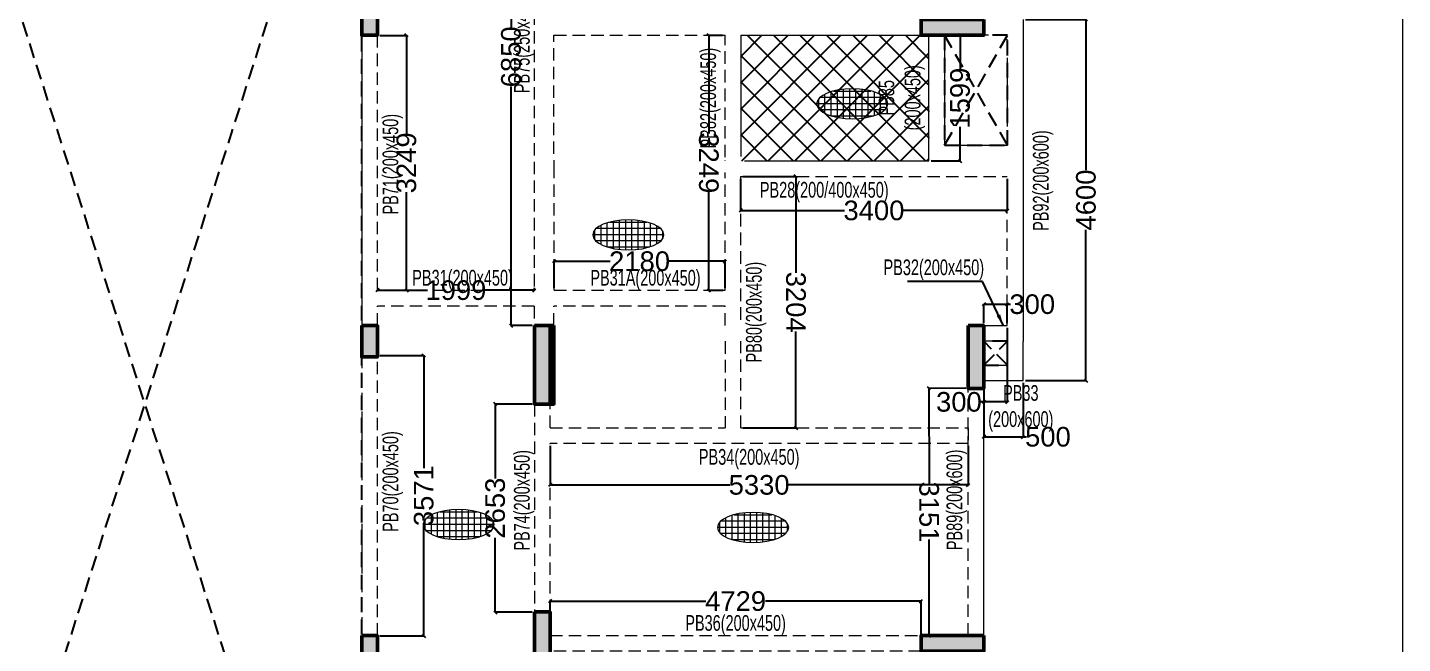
# Model space of a CAD drawing. Header units: millimetres. Extents: x 372 to 37729, y 179 to 80599.
# Drawn here: x 20200 to 37729, y 52089 to 59940 of the extents above; entities that cross this region are included whole.
import ezdxf
from ezdxf.enums import TextEntityAlignment as Align

# ---------------------------------------------------------------- set-up
doc = ezdxf.new("R2010")
doc.units = ezdxf.units.MM
doc.linetypes.add('DASHED', pattern=[0.75, 0.5, -0.25])
doc.linetypes.add('HIDDEN', pattern=[9.525, 6.35, -3.175])
for name, color, linetype, lineweight in [('A-CLMN', 5, 'Continuous', 50), ('A-CONC-PATT', 253, 'Continuous', 0), ('S - BEAM', 7, 'Continuous', 13), ('S - BEAM TXT', 30, 'Continuous', 13), ('STR-Stair', 1, 'Continuous', 13)]:
    doc.layers.add(name, color=color, linetype=linetype, lineweight=lineweight)
for name, color, linetype in [('PC-Detail-Light', 7, 'Continuous'), ('S-DIM', 8, 'Continuous'), ('SL-FW-HIDDEN', 1, 'Continuous'), ('STR-COL', 3, 'Continuous'), ('TOILET SUNK BY100', 240, 'Continuous'), ('TOILET SUNK BY80', 240, 'Continuous')]:
    doc.layers.add(name, color=color, linetype=linetype)
doc.styles.add('Dim.s & Anno.(Misc.)', font='ARIALN.TTF')
doc.styles.add('S - GRID TXT', font='ARIALNB.TTF')
doc.styles.add('SOBHA', font='arial.ttf')
doc.styles.add('TITLE', font='tahoma.ttf')
doc.dimstyles.new('A-GFC-100', dxfattribs={"dimscale": 100, "dimtxt": 1.75, "dimasz": 1.5, "dimexe": 1.5, "dimexo": 0, "dimgap": 1, "dimtad": 1, "dimdec": 0, "dimdsep": 46, "dimtxsty": 'Dim.s & Anno.(Misc.)', "dimblk": 'ARCHTICK', "dimcen": 0, "dimdle": 1.5, "dimclrd": 256, "dimclre": 8, "dimclrt": 6, "dimazin": 2, "dimtfac": 1, "dimtdec": 0, "dimtix": 1, "dimtmove": 2, "dimatfit": 3, "dimfxl": 1, "dimtolj": 1, "dimlwd": -1, "dimlwe": 9, "dimarcsym": 0})
doc.dimstyles.new('S--20', dxfattribs={"dimscale": 20, "dimtxt": 12.5, "dimasz": 2, "dimexe": 0.25, "dimexo": 1.5, "dimgap": 0.1, "dimtad": 0, "dimdec": 0, "dimrnd": 0.0005, "dimzin": 0, "dimdsep": 46, "dimtxsty": 'SOBHA', "dimblk": 'OBLIQUE', "dimcen": 0.09, "dimclrd": 8, "dimclre": 8, "dimclrt": 4, "dimadec": 0, "dimazin": 0, "dimtfac": 1, "dimtdec": 0, "dimtofl": 0, "dimtmove": 0, "dimatfit": 3, "dimfxl": 0.18, "dimtolj": 1, "dimtzin": 0, "dimlwd": -1, "dimlwe": -1, "dimarcsym": 0})

# ---------------------------------------------------------------- blocks, each defined once
blk = doc.blocks.new('_ArchTick')
at = {"color": 0, "linetype": 'ByBlock', "const_width": 0.15}
blk.add_lwpolyline([(-0.5, -0.5), (0.5, 0.5)], dxfattribs=at)
blk = doc.blocks.new('*U7')
at = {"layer": 'SL-FW-HIDDEN', "linetype": 'HIDDEN', "ltscale": 30}
for p, q in [((300, 304), (0, 0)), ((0, 304), (300, 0))]:
    blk.add_line(p, q, dxfattribs=at)
blk.add_lwpolyline([(0, 304), (300, 304), (300, 0), (0, 0)], close=True, dxfattribs=at)
at = {"layer": 'SL-FW-HIDDEN', "linetype": 'DASHED', "ltscale": 250, "style": 'TITLE'}
blk.add_attdef('DECRIPTION', text='', height=125, dxfattribs=at).set_placement((960, 116), align=Align.MIDDLE_CENTER)
blk = doc.blocks.new('*U68')
at = {"layer": 'SL-FW-HIDDEN', "linetype": 'HIDDEN', "ltscale": 30}
for p, q in [((801, 1400), (0, 0)), ((0, 1400), (801, 0))]:
    blk.add_line(p, q, dxfattribs=at)
blk.add_lwpolyline([(0, 1400), (801, 1400), (801, 0), (0, 0)], close=True, dxfattribs=at)
at = {"layer": 'SL-FW-HIDDEN', "linetype": 'DASHED', "ltscale": 250, "style": 'TITLE'}
blk.add_attdef('DECRIPTION', text='', height=125, dxfattribs=at).set_placement((960, 116), align=Align.MIDDLE_CENTER)
blk = doc.blocks.new('TYP CLM')
at = {"layer": 'A-CONC-PATT'}
h = blk.add_hatch(color=256, dxfattribs=at)
h.dxf.hatch_style = 1
h.paths.add_polyline_path([(16070, 27730), (15870, 27730), (15870, 27330), (16070, 27330)])
h = blk.add_hatch(color=256, dxfattribs=at)
h.dxf.hatch_style = 1
h.paths.add_polyline_path([(23800, 27330), (23800, 27530), (23000, 27530), (23000, 27330)])
h = blk.add_hatch(color=256, dxfattribs=at)
h.dxf.hatch_style = 1
h.paths.add_polyline_path([(16070, 23630), (15870, 23630), (15870, 23230), (16070, 23230)])
h = blk.add_hatch(color=256, dxfattribs=at)
h.dxf.hatch_style = 1
h.paths.add_polyline_path([(18270, 23630), (18070, 23630), (18070, 22630), (18270, 22630)])
h = blk.add_hatch(color=256, dxfattribs=at)
h.dxf.hatch_style = 1
h.paths.add_polyline_path([(23800, 23630), (23600, 23630), (23600, 22830), (23800, 22830)])
h = blk.add_hatch(color=256, dxfattribs=at)
h.dxf.hatch_style = 1
h.paths.add_polyline_path([(18270, 19980), (18070, 19980), (18070, 19180), (18270, 19180)])
h = blk.add_hatch(color=256, dxfattribs=at)
h.dxf.hatch_style = 1
h.paths.add_polyline_path([(16070, 19680), (15870, 19680), (15870, 19280), (16070, 19280)])
h = blk.add_hatch(color=256, dxfattribs=at)
h.dxf.hatch_style = 1
h.paths.add_polyline_path([(23800, 19480), (23800, 19680), (23000, 19680), (23000, 19480)])
at = {"layer": 'PC-Detail-Light', "linetype": 'ByBlock'}
h = blk.add_hatch(dxfattribs=at)
h.set_pattern_fill('ANSI31', color=8, scale=15)
h.paths.add_polyline_path([(18320, 23630), (18270, 23630), (18270, 22630), (18320, 22630)])
at = {"layer": 'A-CLMN', "elevation": 1}
for points in [[(15870, 27730), (16070, 27730), (16070, 27330), (15870, 27330)], [(23800, 27530), (23800, 27330), (23000, 27330), (23000, 27530)], [(15870, 23630), (16070, 23630), (16070, 23230), (15870, 23230)], [(18070, 23630), (18270, 23630), (18270, 22630), (18070, 22630)], [(18320, 23630), (18270, 23630), (18270, 22630), (18320, 22630)], [(23600, 23630), (23800, 23630), (23800, 22830), (23600, 22830)], [(18070, 19980), (18270, 19980), (18270, 19180), (18070, 19180)], [(15870, 19680), (16070, 19680), (16070, 19280), (15870, 19280)], [(23800, 19680), (23800, 19480), (23000, 19480), (23000, 19680)]]:
    blk.add_lwpolyline(points, close=True, dxfattribs=at)
blk = doc.blocks.new('*U76')
at = {"layer": 'SL-FW-HIDDEN', "linetype": 'HIDDEN', "ltscale": 30}
for p, q in [((5532, 17302), (0, 0)), ((0, 17302), (5532, 0))]:
    blk.add_line(p, q, dxfattribs=at)
blk.add_lwpolyline([(0, 17302), (5532, 17302), (5532, 0), (0, 0)], close=True, dxfattribs=at)
at = {"layer": 'SL-FW-HIDDEN', "linetype": 'DASHED', "ltscale": 250, "style": 'TITLE'}
blk.add_attdef('DECRIPTION', text='', height=125, dxfattribs=at).set_placement((960, 116), align=Align.MIDDLE_CENTER)
blk = doc.blocks.new('_Oblique')
at = {"color": 0, "linetype": 'ByBlock', "lineweight": -2}
blk.add_line((-0.5, -0.5), (0.5, 0.5), dxfattribs=at)
blk = doc.blocks.new('*D280')
at = {"layer": 'Defpoints', "color": 0, "linetype": 'ByBlock', "transparency": 16777216}
for p in [(32891, 60041, 0), (32891, 55441, -1), (33694, 55441)]:
    blk.add_point(p, dxfattribs=at)
at = {"layer": 'S-DIM', "color": 8, "transparency": 16777216}
for p, q in [((32921, 60041), (33699, 60041)), ((33694, 60041), (33694, 58120)), ((33694, 55441), (33694, 57361)), ((32921, 55441), (33699, 55441))]:
    blk.add_line(p, q, dxfattribs=at)
at = {"layer": 'S-DIM', "color": 8, "linetype": 'ByBlock', "transparency": 16777216, "xscale": 40, "yscale": 40, "zscale": 40}
for p, rotation in [((33694, 60041), 90), ((33694, 55441), 270)]:
    blk.add_blockref('_Oblique', p, dxfattribs=dict(at, rotation=rotation))
at = {"layer": 'S-DIM', "color": 4, "linetype": 'ByBlock', "transparency": 16777216, "insert": (33694, 57741), "char_height": 250, "attachment_point": 5, "rotation": 90, "style": 'SOBHA'}
blk.add_mtext('\\A1;4600', dxfattribs=at)
blk = doc.blocks.new('*D281')
at = {"layer": 'Defpoints', "color": 0, "linetype": 'ByBlock', "transparency": 16777216}
for p in [(32391, 55441, -1), (32891, 55441, -1), (32891, 54722)]:
    blk.add_point(p, dxfattribs=at)
at = {"layer": 'S-DIM', "color": 8, "transparency": 16777216}
for p, q in [((32391, 55411), (32391, 54717)), ((32891, 55411), (32891, 54717)), ((32391, 54722), (32891, 54722)), ((32891, 54722), (32931, 54722))]:
    blk.add_line(p, q, dxfattribs=at)
at = {"layer": 'S-DIM', "color": 8, "linetype": 'ByBlock', "transparency": 16777216, "xscale": 40, "yscale": 40, "zscale": 40, "rotation": 180}
blk.add_blockref('_Oblique', (32391, 54722), dxfattribs=at)
at = {"layer": 'S-DIM', "color": 8, "linetype": 'ByBlock', "transparency": 16777216, "xscale": 40, "yscale": 40, "zscale": 40}
blk.add_blockref('_Oblique', (32891, 54722), dxfattribs=at)
at = {"layer": 'S-DIM', "color": 4, "linetype": 'ByBlock', "transparency": 16777216, "insert": (33209, 54722), "char_height": 250, "attachment_point": 5, "style": 'SOBHA'}
blk.add_mtext('\\A1;500', dxfattribs=at)
blk = doc.blocks.new('*D282')
at = {"layer": 'Defpoints', "color": 0, "linetype": 'ByBlock', "transparency": 16777216}
for p in [(32691, 56412), (32391, 56141, 0), (32691, 56141, 0)]:
    blk.add_point(p, dxfattribs=at)
at = {"layer": 'S-DIM', "color": 8, "transparency": 16777216}
for p, q in [((32391, 56171), (32391, 56417)), ((32391, 56412), (32691, 56412)), ((32691, 56171), (32691, 56417)), ((32691, 56412), (32731, 56412))]:
    blk.add_line(p, q, dxfattribs=at)
at = {"layer": 'S-DIM', "color": 8, "linetype": 'ByBlock', "transparency": 16777216, "xscale": 40, "yscale": 40, "zscale": 40, "rotation": 180}
blk.add_blockref('_Oblique', (32391, 56412), dxfattribs=at)
at = {"layer": 'S-DIM', "color": 8, "linetype": 'ByBlock', "transparency": 16777216, "xscale": 40, "yscale": 40, "zscale": 40}
blk.add_blockref('_Oblique', (32691, 56412), dxfattribs=at)
at = {"layer": 'S-DIM', "color": 4, "linetype": 'ByBlock', "transparency": 16777216, "insert": (33009, 56412), "char_height": 250, "attachment_point": 5, "style": 'SOBHA'}
blk.add_mtext('\\A1;300', dxfattribs=at)
blk = doc.blocks.new('*D397')
at = {"layer": 'Defpoints', "color": 0, "linetype": 'ByBlock', "transparency": 16777216}
for p in [(26863, 54640, 0), (32192, 54640, 0), (26863, 54109)]:
    blk.add_point(p, dxfattribs=at)
at = {"layer": 'S-DIM', "color": 8, "transparency": 16777216}
for p, q in [((26863, 54610), (26863, 54104)), ((32192, 54610), (32192, 54104)), ((26863, 54109), (29153, 54109)), ((32192, 54109), (29902, 54109))]:
    blk.add_line(p, q, dxfattribs=at)
at = {"layer": 'S-DIM', "color": 8, "linetype": 'ByBlock', "transparency": 16777216, "xscale": 40, "yscale": 40, "zscale": 40, "rotation": 180}
blk.add_blockref('_Oblique', (26863, 54109), dxfattribs=at)
at = {"layer": 'S-DIM', "color": 8, "linetype": 'ByBlock', "transparency": 16777216, "xscale": 40, "yscale": 40, "zscale": 40}
blk.add_blockref('_Oblique', (32192, 54109), dxfattribs=at)
at = {"layer": 'S-DIM', "color": 4, "linetype": 'ByBlock', "transparency": 16777216, "insert": (29527, 54109), "char_height": 250, "attachment_point": 5, "style": 'SOBHA'}
blk.add_mtext('\\A1;5330', dxfattribs=at)
blk = doc.blocks.new('*D283')
at = {"layer": 'Defpoints', "color": 0, "linetype": 'ByBlock', "transparency": 16777216}
for p in [(29291, 58041, 0), (29994, 58041), (29292, 54837, 0)]:
    blk.add_point(p, dxfattribs=at)
at = {"layer": 'S-DIM', "color": 8, "transparency": 16777216}
for p, q in [((29321, 58041), (29999, 58041)), ((29994, 58041), (29995, 56814)), ((29995, 54837), (29995, 56064)), ((29322, 54837), (30000, 54837))]:
    blk.add_line(p, q, dxfattribs=at)
at = {"layer": 'S-DIM', "color": 8, "linetype": 'ByBlock', "transparency": 16777216, "xscale": 40, "yscale": 40, "zscale": 40}
for p, rotation in [((29994, 58041), 90.0128318215694), ((29995, 54837), 270.0128318215694)]:
    blk.add_blockref('_Oblique', p, dxfattribs=dict(at, rotation=rotation))
at = {"layer": 'S-DIM', "color": 4, "linetype": 'ByBlock', "transparency": 16777216, "insert": (29995, 56439), "char_height": 250, "attachment_point": 5, "rotation": 270.0128, "style": 'SOBHA'}
blk.add_mtext('\\A1;3204', dxfattribs=at)
blk = doc.blocks.new('*D284')
at = {"layer": 'Defpoints', "color": 0, "linetype": 'ByBlock', "transparency": 16777216}
for p in [(29291, 58041, 0), (32691, 58041, 0), (32691, 57607)]:
    blk.add_point(p, dxfattribs=at)
at = {"layer": 'S-DIM', "color": 8, "transparency": 16777216}
for p, q in [((29291, 58011), (29291, 57602)), ((32691, 58011), (32691, 57602)), ((29291, 57607), (30617, 57607)), ((32691, 57607), (31366, 57607))]:
    blk.add_line(p, q, dxfattribs=at)
at = {"layer": 'S-DIM', "color": 8, "linetype": 'ByBlock', "transparency": 16777216, "xscale": 40, "yscale": 40, "zscale": 40, "rotation": 180}
blk.add_blockref('_Oblique', (29291, 57607), dxfattribs=at)
at = {"layer": 'S-DIM', "color": 8, "linetype": 'ByBlock', "transparency": 16777216, "xscale": 40, "yscale": 40, "zscale": 40}
blk.add_blockref('_Oblique', (32691, 57607), dxfattribs=at)
at = {"layer": 'S-DIM', "color": 4, "linetype": 'ByBlock', "transparency": 16777216, "insert": (30991, 57607), "char_height": 250, "attachment_point": 5, "style": 'SOBHA'}
blk.add_mtext('\\A1;3400', dxfattribs=at)
blk = doc.blocks.new('*D285')
at = {"layer": 'Defpoints', "color": 0, "linetype": 'ByBlock', "transparency": 16777216}
for p in [(29092, 59840, 0), (28884, 56590), (29093, 56590, 1)]:
    blk.add_point(p, dxfattribs=at)
at = {"layer": 'S-DIM', "color": 8, "transparency": 16777216}
for p, q in [((29062, 59840), (28879, 59840)), ((28884, 59840), (28884, 58591)), ((28884, 56590), (28884, 57840)), ((29063, 56590), (28879, 56590))]:
    blk.add_line(p, q, dxfattribs=at)
at = {"layer": 'S-DIM', "color": 8, "linetype": 'ByBlock', "transparency": 16777216, "xscale": 40, "yscale": 40, "zscale": 40}
for p, rotation in [((28884, 59840), 90.00533530093996), ((28884, 56590), 270.00533530094)]:
    blk.add_blockref('_Oblique', p, dxfattribs=dict(at, rotation=rotation))
at = {"layer": 'S-DIM', "color": 4, "linetype": 'ByBlock', "transparency": 16777216, "insert": (28884, 58215), "char_height": 250, "attachment_point": 5, "rotation": 270.0053, "style": 'SOBHA'}
blk.add_mtext('\\A1;3249', dxfattribs=at)
blk = doc.blocks.new('*D286')
at = {"layer": 'Defpoints', "color": 0, "linetype": 'ByBlock', "transparency": 16777216}
for p in [(29093, 56960), (26913, 56591, 0), (29093, 56590, 0)]:
    blk.add_point(p, dxfattribs=at)
at = {"layer": 'S-DIM', "color": 8, "transparency": 16777216}
for p, q in [((26913, 56621), (26913, 56965)), ((26913, 56960), (27626, 56960)), ((29093, 56960), (28380, 56960)), ((29093, 56620), (29093, 56965))]:
    blk.add_line(p, q, dxfattribs=at)
at = {"layer": 'S-DIM', "color": 8, "linetype": 'ByBlock', "transparency": 16777216, "xscale": 40, "yscale": 40, "zscale": 40}
for p, rotation in [((26913, 56960), 179.9980118552751), ((29093, 56960), 359.9980118552752)]:
    blk.add_blockref('_Oblique', p, dxfattribs=dict(at, rotation=rotation))
at = {"layer": 'S-DIM', "color": 4, "linetype": 'ByBlock', "transparency": 16777216, "insert": (28003, 56960), "char_height": 250, "attachment_point": 5, "rotation": 359.998, "style": 'SOBHA'}
blk.add_mtext('\\A1;2180', dxfattribs=at)
blk = doc.blocks.new('*D287')
at = {"layer": 'Defpoints', "color": 0, "linetype": 'ByBlock', "transparency": 16777216}
for p in [(26661, 62991, 0), (26364, 56141), (26662, 56141, 0)]:
    blk.add_point(p, dxfattribs=at)
at = {"layer": 'S-DIM', "color": 8, "transparency": 16777216}
for p, q in [((26631, 62991), (26359, 62991)), ((26364, 62991), (26364, 59941)), ((26364, 56141), (26364, 59190)), ((26632, 56141), (26359, 56141))]:
    blk.add_line(p, q, dxfattribs=at)
at = {"layer": 'S-DIM', "color": 8, "linetype": 'ByBlock', "transparency": 16777216, "xscale": 40, "yscale": 40, "zscale": 40}
for p, rotation in [((26364, 62991), 90), ((26364, 56141), 270)]:
    blk.add_blockref('_Oblique', p, dxfattribs=dict(at, rotation=rotation))
at = {"layer": 'S-DIM', "color": 4, "linetype": 'ByBlock', "transparency": 16777216, "insert": (26364, 59566), "char_height": 250, "attachment_point": 5, "rotation": 90, "style": 'SOBHA'}
blk.add_mtext('\\A1;6850', dxfattribs=at)
blk = doc.blocks.new('*D288')
at = {"layer": 'Defpoints', "color": 0, "linetype": 'ByBlock', "transparency": 16777216}
for p in [(24662, 56591, 1), (26661, 56591, 0), (26661, 56591)]:
    blk.add_point(p, dxfattribs=at)
at = {"layer": 'S-DIM', "color": 8, "transparency": 16777216}
for p, q in [((24662, 56621), (24662, 56596)), ((26661, 56621), (26661, 56596)), ((24662, 56591), (25298, 56591)), ((26661, 56591), (26026, 56591))]:
    blk.add_line(p, q, dxfattribs=at)
at = {"layer": 'S-DIM', "color": 8, "linetype": 'ByBlock', "transparency": 16777216, "xscale": 40, "yscale": 40, "zscale": 40, "rotation": 180}
blk.add_blockref('_Oblique', (24662, 56591), dxfattribs=at)
at = {"layer": 'S-DIM', "color": 8, "linetype": 'ByBlock', "transparency": 16777216, "xscale": 40, "yscale": 40, "zscale": 40}
blk.add_blockref('_Oblique', (26661, 56591), dxfattribs=at)
at = {"layer": 'S-DIM', "color": 4, "linetype": 'ByBlock', "transparency": 16777216, "insert": (25662, 56591), "char_height": 250, "attachment_point": 5, "style": 'SOBHA'}
blk.add_mtext('\\A1;1999', dxfattribs=at)
blk = doc.blocks.new('*D398')
at = {"layer": 'Defpoints', "color": 0, "linetype": 'ByBlock', "transparency": 16777216}
for p in [(24662, 59840, 1), (25031, 59840), (24662, 56591, 1)]:
    blk.add_point(p, dxfattribs=at)
at = {"layer": 'S-DIM', "color": 8, "transparency": 16777216}
for p, q in [((24692, 59840), (25036, 59840)), ((25031, 59840), (25031, 58591)), ((25031, 56591), (25031, 57840)), ((24692, 56591), (25036, 56591))]:
    blk.add_line(p, q, dxfattribs=at)
at = {"layer": 'S-DIM', "color": 8, "linetype": 'ByBlock', "transparency": 16777216, "xscale": 40, "yscale": 40, "zscale": 40}
for p, rotation in [((25031, 59840), 90), ((25031, 56591), 270)]:
    blk.add_blockref('_Oblique', p, dxfattribs=dict(at, rotation=rotation))
at = {"layer": 'S-DIM', "color": 4, "linetype": 'ByBlock', "transparency": 16777216, "insert": (25031, 58215), "char_height": 250, "attachment_point": 5, "rotation": 90, "style": 'SOBHA'}
blk.add_mtext('\\A1;3249', dxfattribs=at)
blk = doc.blocks.new('*D353')
at = {"layer": 'Defpoints', "color": 0, "linetype": 'ByBlock', "transparency": 16777216}
for p in [(26862, 52628), (26863, 51990, 0), (31591, 51991, 0)]:
    blk.add_point(p, dxfattribs=at)
at = {"layer": 'S-DIM', "color": 8, "transparency": 16777216}
for p, q in [((26863, 52020), (26862, 52633)), ((26862, 52628), (28846, 52628)), ((31591, 52628), (29608, 52628)), ((31591, 52021), (31591, 52633))]:
    blk.add_line(p, q, dxfattribs=at)
at = {"layer": 'S-DIM', "color": 8, "linetype": 'ByBlock', "transparency": 16777216, "xscale": 40, "yscale": 40, "zscale": 40}
for p, rotation in [((26862, 52628), 180.0076621734207), ((31591, 52628), 0.0076621734207816)]:
    blk.add_blockref('_Oblique', p, dxfattribs=dict(at, rotation=rotation))
at = {"layer": 'S-DIM', "color": 4, "linetype": 'ByBlock', "transparency": 16777216, "insert": (29227, 52628), "char_height": 250, "attachment_point": 5, "rotation": 0.0077, "style": 'SOBHA'}
blk.add_mtext('\\A1;4729', dxfattribs=at)
blk = doc.blocks.new('*D354')
at = {"layer": 'Defpoints', "color": 0, "linetype": 'ByBlock', "transparency": 16777216}
for p in [(31692, 55340), (32191, 55341, 0), (32193, 52190, 0)]:
    blk.add_point(p, dxfattribs=at)
at = {"layer": 'S-DIM', "color": 8, "transparency": 16777216}
for p, q in [((32161, 55341), (31687, 55340)), ((31692, 55340), (31693, 54116)), ((31693, 52190), (31693, 53414)), ((32163, 52190), (31688, 52190))]:
    blk.add_line(p, q, dxfattribs=at)
at = {"layer": 'S-DIM', "color": 8, "linetype": 'ByBlock', "transparency": 16777216, "xscale": 40, "yscale": 40, "zscale": 40}
for p, rotation in [((31692, 55340), 90.01986761489808), ((31693, 52190), 270.0198676148981)]:
    blk.add_blockref('_Oblique', p, dxfattribs=dict(at, rotation=rotation))
at = {"layer": 'S-DIM', "color": 4, "linetype": 'ByBlock', "transparency": 16777216, "insert": (31693, 53765), "char_height": 250, "attachment_point": 5, "rotation": 270.0199, "style": 'SOBHA'}
blk.add_mtext('\\A1;3151', dxfattribs=at)
blk = doc.blocks.new('*D347')
at = {"layer": 'Defpoints', "color": 0, "linetype": 'ByBlock', "transparency": 16777216}
for p in [(24663, 55758, 0), (25252, 55758), (24663, 52187, 0)]:
    blk.add_point(p, dxfattribs=at)
at = {"layer": 'S-DIM', "color": 8, "transparency": 16777216}
for p, q in [((24693, 55758), (25257, 55758)), ((25252, 55758), (25252, 54324)), ((25252, 52187), (25252, 53621)), ((24693, 52187), (25257, 52187))]:
    blk.add_line(p, q, dxfattribs=at)
at = {"layer": 'S-DIM', "color": 8, "linetype": 'ByBlock', "transparency": 16777216, "xscale": 40, "yscale": 40, "zscale": 40}
for p, rotation in [((25252, 55758), 90), ((25252, 52187), 270)]:
    blk.add_blockref('_Oblique', p, dxfattribs=dict(at, rotation=rotation))
at = {"layer": 'S-DIM', "color": 4, "linetype": 'ByBlock', "transparency": 16777216, "insert": (25252, 53973), "char_height": 250, "attachment_point": 5, "rotation": 90, "style": 'SOBHA'}
blk.add_mtext('\\A1;3571', dxfattribs=at)
blk = doc.blocks.new('*D348')
at = {"layer": 'Defpoints', "color": 0, "linetype": 'ByBlock', "transparency": 16777216}
for p in [(26663, 55140, 0), (26163, 52487), (26663, 52487, 0)]:
    blk.add_point(p, dxfattribs=at)
at = {"layer": 'S-DIM', "color": 8, "transparency": 16777216}
for p, q in [((26633, 55140), (26158, 55140)), ((26163, 55140), (26163, 54191)), ((26163, 52487), (26163, 53436)), ((26633, 52487), (26158, 52487))]:
    blk.add_line(p, q, dxfattribs=at)
at = {"layer": 'S-DIM', "color": 8, "linetype": 'ByBlock', "transparency": 16777216, "xscale": 40, "yscale": 40, "zscale": 40}
for p, rotation in [((26163, 55140), 90), ((26163, 52487), 270)]:
    blk.add_blockref('_Oblique', p, dxfattribs=dict(at, rotation=rotation))
at = {"layer": 'S-DIM', "color": 4, "linetype": 'ByBlock', "transparency": 16777216, "insert": (26163, 53814), "char_height": 250, "attachment_point": 5, "rotation": 90, "style": 'SOBHA'}
blk.add_mtext('\\A1;2653', dxfattribs=at)
blk = doc.blocks.new('*D253')
at = {"layer": 'Defpoints', "color": 0, "linetype": 'ByBlock', "transparency": 16777216}
for p in [(31692, 59840, 0), (31692, 58241, 0), (32089, 58241)]:
    blk.add_point(p, dxfattribs=at)
at = {"layer": 'S-DIM', "color": 8, "transparency": 16777216}
for p, q in [((31722, 59840), (32094, 59840)), ((32089, 59840), (32089, 59404)), ((32089, 58241), (32089, 58676)), ((31722, 58241), (32094, 58241))]:
    blk.add_line(p, q, dxfattribs=at)
at = {"layer": 'S-DIM', "color": 8, "linetype": 'ByBlock', "transparency": 16777216, "xscale": 40, "yscale": 40, "zscale": 40}
for p, rotation in [((32089, 59840), 89.99499098382137), ((32089, 58241), 269.9949909838214)]:
    blk.add_blockref('_Oblique', p, dxfattribs=dict(at, rotation=rotation))
at = {"layer": 'S-DIM', "color": 4, "linetype": 'ByBlock', "transparency": 16777216, "insert": (32089, 59040), "char_height": 250, "attachment_point": 5, "rotation": 89.995, "style": 'SOBHA'}
blk.add_mtext('\\A1;1599', dxfattribs=at)
blk = doc.blocks.new('*D256')
at = {"layer": 'Defpoints', "color": 0, "linetype": 'ByBlock', "transparency": 16777216}
for p in [(32392, 56141, 0), (32691, 56141, 0), (32392, 55167)]:
    blk.add_point(p, dxfattribs=at)
at = {"layer": 'S-DIM', "color": 8, "transparency": 16777216}
for p, q in [((32392, 56111), (32392, 55162)), ((32691, 56111), (32691, 55162)), ((32392, 55167), (32352, 55167)), ((32691, 55167), (32392, 55167))]:
    blk.add_line(p, q, dxfattribs=at)
at = {"layer": 'S-DIM', "color": 8, "linetype": 'ByBlock', "transparency": 16777216, "xscale": 40, "yscale": 40, "zscale": 40, "rotation": 180}
blk.add_blockref('_Oblique', (32392, 55167), dxfattribs=at)
at = {"layer": 'S-DIM', "color": 8, "linetype": 'ByBlock', "transparency": 16777216, "xscale": 40, "yscale": 40, "zscale": 40}
blk.add_blockref('_Oblique', (32691, 55167), dxfattribs=at)
at = {"layer": 'S-DIM', "color": 4, "linetype": 'ByBlock', "transparency": 16777216, "insert": (32074, 55167), "char_height": 250, "attachment_point": 5, "style": 'SOBHA'}
blk.add_mtext('\\A1;300', dxfattribs=at)
blk = doc.blocks.new('plinth beam layout')
at = {"layer": 'TOILET SUNK BY100', "linetype": 'Continuous', "lineweight": 18}
h = blk.add_hatch(dxfattribs=at)
h.set_pattern_fill('NET', color=2, scale=630)
h.set_pattern_definition([(2e-15, (-361493.38, -2210523.33), (0, 78.75), []), (90, (-361493.38, -2210523.33), (-78.75, 5e-15), [])])
h.paths.add_polyline_path([(-159061, -2197826), (-159062, -2197835), (-159065, -2197844), (-159069, -2197854), (-159074, -2197863), (-159080, -2197872), (-159088, -2197881), (-159096, -2197890), (-159106, -2197899), (-159116, -2197908), (-159127, -2197916), (-159140, -2197924), (-159153, -2197932), (-159168, -2197939), (-159183, -2197946), (-159199, -2197953), (-159216, -2197960), (-159233, -2197966), (-159251, -2197972), (-159270, -2197977), (-159290, -2197982), (-159310, -2197986), (-159331, -2197990), (-159352, -2197994), (-159373, -2197997), (-159395, -2198000), (-159417, -2198002), (-159440, -2198004), (-159462, -2198005), (-159485, -2198006), (-159508, -2198007), (-159531, -2198007), (-159553, -2198006), (-159576, -2198005), (-159598, -2198003), (-159621, -2198001), (-159643, -2197999), (-159664, -2197996), (-159686, -2197992), (-159707, -2197988), (-159727, -2197984), (-159747, -2197979), (-159766, -2197974), (-159785, -2197969), (-159802, -2197963), (-159820, -2197956), (-159836, -2197950), (-159852, -2197943), (-159866, -2197935), (-159880, -2197928), (-159893, -2197920), (-159905, -2197912), (-159916, -2197903), (-159926, -2197895), (-159935, -2197886), (-159943, -2197877), (-159950, -2197868), (-159955, -2197858), (-159960, -2197849), (-159963, -2197839), (-159966, -2197830), (-159966, -2197825), (-159967, -2197815), (-159966, -2197803), (-159963, -2197791), (-159960, -2197782), (-159955, -2197773), (-159950, -2197763), (-159943, -2197754), (-159935, -2197745), (-159926, -2197736), (-159916, -2197728), (-159905, -2197719), (-159893, -2197711), (-159880, -2197703), (-159866, -2197695), (-159852, -2197688), (-159836, -2197681), (-159820, -2197674), (-159802, -2197668), (-159785, -2197662), (-159766, -2197657), (-159747, -2197651), (-159727, -2197647), (-159707, -2197642), (-159686, -2197639), (-159664, -2197635), (-159643, -2197632), (-159621, -2197630), (-159598, -2197628), (-159576, -2197626), (-159553, -2197625), (-159531, -2197624), (-159508, -2197624), (-159485, -2197625), (-159462, -2197625), (-159440, -2197627), (-159417, -2197629), (-159395, -2197631), (-159373, -2197634), (-159352, -2197637), (-159331, -2197640), (-159310, -2197645), (-159290, -2197649), (-159270, -2197654), (-159251, -2197659), (-159233, -2197665), (-159216, -2197671), (-159199, -2197678), (-159183, -2197685), (-159168, -2197692), (-159153, -2197699), (-159140, -2197707), (-159127, -2197715), (-159116, -2197723), (-159106, -2197732), (-159096, -2197741), (-159088, -2197750), (-159080, -2197759), (-159074, -2197768), (-159069, -2197777), (-159065, -2197787), (-159062, -2197796), (-159061, -2197805), (-159060, -2197815)])
h = blk.add_hatch(dxfattribs=at)
h.set_pattern_fill('NET', color=2, scale=630)
h.set_pattern_definition([(2e-15, (-364347.55, -2212193.93), (0, 78.75), []), (90, (-364347.55, -2212193.93), (-78.75, 5e-15), [])])
h.paths.add_polyline_path([(-161915, -2199497), (-161916, -2199505), (-161919, -2199515), (-161923, -2199524), (-161928, -2199534), (-161935, -2199543), (-161942, -2199552), (-161950, -2199561), (-161960, -2199570), (-161970, -2199578), (-161982, -2199586), (-161994, -2199595), (-162008, -2199602), (-162022, -2199610), (-162037, -2199617), (-162053, -2199624), (-162070, -2199630), (-162087, -2199636), (-162106, -2199642), (-162125, -2199647), (-162144, -2199652), (-162164, -2199657), (-162185, -2199661), (-162206, -2199665), (-162227, -2199668), (-162249, -2199671), (-162271, -2199673), (-162294, -2199675), (-162316, -2199676), (-162339, -2199677), (-162362, -2199677), (-162385, -2199677), (-162407, -2199677), (-162430, -2199675), (-162453, -2199674), (-162475, -2199672), (-162497, -2199669), (-162519, -2199666), (-162540, -2199663), (-162561, -2199659), (-162581, -2199655), (-162601, -2199650), (-162620, -2199645), (-162639, -2199639), (-162657, -2199633), (-162674, -2199627), (-162690, -2199620), (-162706, -2199613), (-162721, -2199606), (-162734, -2199598), (-162747, -2199591), (-162759, -2199582), (-162770, -2199574), (-162780, -2199565), (-162789, -2199556), (-162797, -2199547), (-162804, -2199538), (-162810, -2199529), (-162814, -2199520), (-162818, -2199510), (-162820, -2199500), (-162820, -2199495), (-162821, -2199486), (-162820, -2199473), (-162818, -2199462), (-162814, -2199453), (-162810, -2199443), (-162804, -2199434), (-162797, -2199425), (-162789, -2199416), (-162780, -2199407), (-162770, -2199398), (-162759, -2199390), (-162747, -2199382), (-162734, -2199374), (-162721, -2199366), (-162706, -2199359), (-162690, -2199352), (-162674, -2199345), (-162657, -2199339), (-162639, -2199333), (-162620, -2199327), (-162601, -2199322), (-162581, -2199317), (-162561, -2199313), (-162540, -2199309), (-162519, -2199306), (-162497, -2199303), (-162475, -2199300), (-162453, -2199298), (-162430, -2199297), (-162407, -2199296), (-162385, -2199295), (-162362, -2199295), (-162339, -2199295), (-162316, -2199296), (-162294, -2199297), (-162271, -2199299), (-162249, -2199301), (-162227, -2199304), (-162206, -2199307), (-162185, -2199311), (-162164, -2199315), (-162144, -2199320), (-162125, -2199325), (-162106, -2199330), (-162087, -2199336), (-162070, -2199342), (-162053, -2199348), (-162037, -2199355), (-162022, -2199362), (-162008, -2199370), (-161994, -2199378), (-161982, -2199386), (-161970, -2199394), (-161960, -2199402), (-161950, -2199411), (-161942, -2199420), (-161935, -2199429), (-161928, -2199438), (-161923, -2199448), (-161919, -2199457), (-161916, -2199467), (-161915, -2199475), (-161914, -2199486)])
h = blk.add_hatch(dxfattribs=at)
h.set_pattern_fill('NET', color=2, scale=630)
h.set_pattern_definition([(2e-15, (-366511.15, -2215886.57), (0, 78.75), []), (90, (-366511.15, -2215886.57), (-78.75, 5e-15), [])])
h.paths.add_polyline_path([(-164078, -2203189), (-164080, -2203198), (-164083, -2203207), (-164087, -2203217), (-164092, -2203226), (-164098, -2203235), (-164105, -2203245), (-164114, -2203254), (-164123, -2203262), (-164134, -2203271), (-164145, -2203279), (-164158, -2203287), (-164171, -2203295), (-164185, -2203302), (-164201, -2203310), (-164217, -2203316), (-164233, -2203323), (-164251, -2203329), (-164269, -2203335), (-164288, -2203340), (-164308, -2203345), (-164328, -2203350), (-164348, -2203354), (-164370, -2203357), (-164391, -2203361), (-164413, -2203363), (-164435, -2203366), (-164457, -2203367), (-164480, -2203369), (-164503, -2203370), (-164525, -2203370), (-164548, -2203370), (-164571, -2203369), (-164594, -2203368), (-164616, -2203366), (-164638, -2203364), (-164660, -2203362), (-164682, -2203359), (-164703, -2203356), (-164724, -2203352), (-164745, -2203347), (-164764, -2203343), (-164784, -2203337), (-164802, -2203332), (-164820, -2203326), (-164837, -2203320), (-164854, -2203313), (-164869, -2203306), (-164884, -2203299), (-164898, -2203291), (-164911, -2203283), (-164923, -2203275), (-164934, -2203267), (-164944, -2203258), (-164953, -2203249), (-164961, -2203240), (-164967, -2203231), (-164973, -2203222), (-164978, -2203212), (-164981, -2203203), (-164983, -2203193), (-164984, -2203188), (-164985, -2203179), (-164984, -2203166), (-164981, -2203155), (-164978, -2203145), (-164973, -2203136), (-164967, -2203126), (-164961, -2203117), (-164953, -2203108), (-164944, -2203099), (-164934, -2203091), (-164923, -2203082), (-164911, -2203074), (-164898, -2203066), (-164884, -2203059), (-164869, -2203051), (-164854, -2203044), (-164837, -2203038), (-164820, -2203031), (-164802, -2203025), (-164784, -2203020), (-164764, -2203015), (-164745, -2203010), (-164724, -2203006), (-164703, -2203002), (-164682, -2202998), (-164660, -2202995), (-164638, -2202993), (-164616, -2202991), (-164594, -2202989), (-164571, -2202988), (-164548, -2202988), (-164525, -2202987), (-164503, -2202988), (-164480, -2202989), (-164457, -2202990), (-164435, -2202992), (-164413, -2202994), (-164391, -2202997), (-164370, -2203000), (-164348, -2203004), (-164328, -2203008), (-164308, -2203012), (-164288, -2203017), (-164269, -2203023), (-164251, -2203028), (-164233, -2203034), (-164217, -2203041), (-164201, -2203048), (-164185, -2203055), (-164171, -2203062), (-164158, -2203070), (-164145, -2203078), (-164134, -2203087), (-164123, -2203095), (-164114, -2203104), (-164105, -2203113), (-164098, -2203122), (-164092, -2203131), (-164087, -2203141), (-164083, -2203150), (-164080, -2203159), (-164078, -2203168), (-164078, -2203179)])
h = blk.add_hatch(dxfattribs=at)
h.set_pattern_fill('NET', color=2, scale=630)
h.set_pattern_definition([(2e-15, (-362756.984, -2215923.054), (0, 78.75), []), (90, (-362756.984, -2215923.054), (-78.75, 5e-15), [])])
h.paths.add_polyline_path([(-160324, -2203226), (-160326, -2203234), (-160329, -2203244), (-160333, -2203253), (-160338, -2203263), (-160344, -2203272), (-160351, -2203281), (-160360, -2203290), (-160369, -2203299), (-160380, -2203307), (-160391, -2203316), (-160404, -2203324), (-160417, -2203331), (-160431, -2203339), (-160446, -2203346), (-160462, -2203353), (-160479, -2203359), (-160497, -2203366), (-160515, -2203371), (-160534, -2203377), (-160554, -2203382), (-160574, -2203386), (-160594, -2203390), (-160615, -2203394), (-160637, -2203397), (-160659, -2203400), (-160681, -2203402), (-160703, -2203404), (-160726, -2203405), (-160749, -2203406), (-160771, -2203406), (-160794, -2203406), (-160817, -2203406), (-160840, -2203405), (-160862, -2203403), (-160884, -2203401), (-160906, -2203398), (-160928, -2203395), (-160949, -2203392), (-160970, -2203388), (-160990, -2203384), (-161010, -2203379), (-161030, -2203374), (-161048, -2203368), (-161066, -2203362), (-161083, -2203356), (-161100, -2203350), (-161115, -2203343), (-161130, -2203335), (-161144, -2203328), (-161157, -2203320), (-161169, -2203311), (-161180, -2203303), (-161190, -2203294), (-161199, -2203286), (-161207, -2203277), (-161213, -2203267), (-161219, -2203258), (-161224, -2203249), (-161227, -2203239), (-161229, -2203230), (-161230, -2203224), (-161231, -2203215), (-161230, -2203202), (-161227, -2203191), (-161224, -2203182), (-161219, -2203172), (-161213, -2203163), (-161207, -2203154), (-161199, -2203145), (-161190, -2203136), (-161180, -2203127), (-161169, -2203119), (-161157, -2203111), (-161144, -2203103), (-161130, -2203095), (-161115, -2203088), (-161100, -2203081), (-161083, -2203074), (-161066, -2203068), (-161048, -2203062), (-161030, -2203056), (-161010, -2203051), (-160990, -2203046), (-160970, -2203042), (-160949, -2203038), (-160928, -2203035), (-160906, -2203032), (-160884, -2203029), (-160862, -2203027), (-160840, -2203026), (-160817, -2203025), (-160794, -2203024), (-160771, -2203024), (-160749, -2203024), (-160726, -2203025), (-160703, -2203027), (-160681, -2203028), (-160659, -2203031), (-160637, -2203033), (-160615, -2203037), (-160594, -2203040), (-160574, -2203044), (-160554, -2203049), (-160534, -2203054), (-160515, -2203059), (-160497, -2203065), (-160479, -2203071), (-160462, -2203077), (-160446, -2203084), (-160431, -2203091), (-160417, -2203099), (-160404, -2203107), (-160391, -2203115), (-160380, -2203123), (-160369, -2203132), (-160360, -2203140), (-160351, -2203149), (-160344, -2203158), (-160338, -2203168), (-160333, -2203177), (-160329, -2203186), (-160326, -2203196), (-160324, -2203204), (-160324, -2203215)])
at = {"layer": 'TOILET SUNK BY80'}
h = blk.add_hatch(dxfattribs=at)
h.set_pattern_fill('ANSI37', color=256, scale=75, style=0)
h.set_pattern_definition([(45, (-2861.98, -360192.46), (-168.379802, 168.379802), []), (135, (-2861.98, -360192.46), (-168.379802, -168.379802), [])])
h.paths.add_polyline_path([(-158535, -2196943), (-160935, -2196943), (-160935, -2198543), (-158534, -2198542)])
at = {"layer": 'A-CLMN', "lineweight": 18, "extrusion": (0, 0, -1)}
for centre in [(-159513, -2197815, 0), (-162368, -2199486, 0), (-164531, -2203179, 0), (-160777, -2203215, 0)]:
    blk.add_ellipse(centre, major_axis=(454, 0), ratio=0.421603, dxfattribs=at)
at = {"layer": 'S - BEAM', "linetype": 'HIDDEN', "ltscale": 25}
for p, q in [((-163566, -2193793, 0), (-163566, -2200193, 0)), ((-165565, -2200193, 1), (-165565, -2196943, 1)), ((-163316, -2196943, 0), (-161135, -2196943, 0)), ((-161135, -2198496, 0), (-161135, -2196943, 0)), ((-157536, -2196943, 0), (-157836, -2196943, 0)), ((-157535, -2198343, 0), (-157536, -2196943, 0)), ((-157334, -2196943, 0), (-157335, -2196943, 0)), ((-161135, -2198542, 0), (-161135, -2198537, 0)), ((-160936, -2198743, 0), (-157536, -2198743, 0)), ((-157536, -2200643, 0), (-157536, -2198743, 0)), ((-165565, -2200643, 1), (-165565, -2200393, 1)), ((-163566, -2200393, 0), (-163566, -2200643, 0)), ((-163316, -2200643, 0), (-163316, -2200393, 0)), ((-165765, -2201025, 0), (-165765, -2204596, 0)), ((-165565, -2204596, 0), (-165565, -2201025, 0)), ((-158035, -2204593, 0), (-158036, -2201443, 0)), ((-163565, -2201643, 0), (-163565, -2204296, 0)), ((-163365, -2201946, 0), (-163365, -2201643, 0)), ((-163365, -2204296, 0), (-163365, -2202144, 0))]:
    blk.add_line(p, q, dxfattribs=at)
at = {"layer": 'S - BEAM', "linetype": 'ByBlock', "ltscale": 25}
for p, q in [((-157336, -2196743, 0), (-157335, -2200646, 0)), ((-165765, -2196943, 1), (-165765, -2200643, 1)), ((-160935, -2196943, 0), (-160935, -2198489, 0)), ((-160935, -2196943, 0), (-158635, -2196943, 0)), ((-158535, -2198543, 0), (-158535, -2196943, 0)), ((-158335, -2196943, 0), (-158335, -2198343, 0)), ((-158335, -2198343, 0), (-157535, -2198343, 0)), ((-160886, -2198543, 0), (-158535, -2198543, 0)), ((-157836, -2200643, 0), (-157536, -2200643, 0)), ((-157335, -2200643, 0), (-157334, -2200643, 0)), ((-157335, -2200646, 0), (-157335, -2200846, 0)), ((-157534, -2200843, 0), (-157835, -2200843, 0)), ((-157334, -2200843, 0), (-157335, -2200843, 0)), ((-157835, -2204593, 0), (-157836, -2201443, 0))]:
    blk.add_line(p, q, dxfattribs=at)
at = {"layer": 'S - BEAM', "linetype": 'HIDDEN', "ltscale": 25}
for points, elevation in [([(-163315, -2200193), (-163315, -2198693), (-163316, -2196943)], 0), ([(-161135, -2200193), (-161135, -2198693)], 0), ([(-160936, -2198743), (-160936, -2200643)], 0), ([(-165565, -2200193), (-165565, -2200193), (-163566, -2200193)], 1), ([(-163315, -2200193), (-161135, -2200193)], 1), ([(-163566, -2200393), (-165565, -2200393)], 1), ([(-161135, -2200393), (-163316, -2200393)], 1), ([(-161135, -2200643), (-161135, -2200393)], 0), ([(-161135, -2200843), (-161135, -2201946)], 0), ([(-160935, -2201946), (-160935, -2200843)], 0), ([(-163365, -2201946), (-161135, -2201946)], 0), ([(-160935, -2201946), (-158035, -2201946), (-158035, -2202144), (-163365, -2202144)], 0), ([(-163365, -2204593), (-158636, -2204593), (-158636, -2204793), (-163365, -2204793)], 0)]:
    blk.add_lwpolyline(points, dxfattribs=dict(at, elevation=elevation))
at = {"layer": 'S - BEAM', "linetype": 'ByBlock', "ltscale": 25, "elevation": -1}
for points in [[(-157836, -2201343), (-157336, -2201343), (-157334, -2200847)], [(-157835, -2201148), (-157534, -2201148), (-157534, -2200843)]]:
    blk.add_lwpolyline(points, dxfattribs=at)
at = {"layer": 'SL-FW-HIDDEN', "color": 3, "linetype": 'DASHED', "lineweight": 5, "ltscale": 30, "xscale": -1, "rotation": 180}
for name, p in [('*U68', (-158335, -2196943, 0)), ('*U7', (-157835, -2200843, 0))]:
    blk.add_blockref(name, p, dxfattribs=at)
at = {"layer": 'S - BEAM TXT', "char_height": 200, "rotation": 90, "style": 'S - GRID TXT'}
for s, insert, attachment_point in [('{\\fSwis721 LtCn BT|b0|i0|c0|p34;\\W0.9;PB75(250x450)}', (-163565, -2197039, 0), 8), ('{\\fSwis721 LtCn BT|b0|i0|c0|p34;\\W0.9;PB82(200x450)}', (-161190, -2197743, 0), 8), ('{\\fSwis721 LtCn BT|b0|i0|c0|p34;\\W0.9;PB85\\P(200x450)}', (-158584, -2197739, 0), 8), ('{\\fSwis721 LtCn BT|b0|i0|c0|p34;\\W0.9;PB71(200x450)}', (-165240, -2198586, 1), 8), ('{\\fSwis721 LtCn BT|b0|i0|c0|p34;\\W0.9;PB92(200x600)}', (-156949, -2198795, 0), 8), ('{\\fSwis721 LtCn BT|b0|i0|c0|p34;\\W0.9;PB70(200x450)}', (-165500, -2202630, 1), 2), ('{\\fSwis721 LtCn BT|b0|i0|c0|p34;\\W0.9;PB74(200x450)}', (-163565, -2202870, 0), 8), ('{\\fSwis721 LtCn BT|b0|i0|c0|p34;\\W0.9;PB89(200x600)}', (-158051, -2202864, 0), 8)]:
    blk.add_mtext(s, dxfattribs=dict(at, insert=insert, attachment_point=attachment_point))
at = {"layer": 'S - BEAM TXT', "char_height": 200, "attachment_point": 8, "style": 'S - GRID TXT'}
for s, insert in [('{\\fSwis721 LtCn BT|b0|i0|c0|p34;\\W0.9;PB28(200/400x450)}', (-159870, -2199072, 0)), ('{\\fSwis721 LtCn BT|b0|i0|c0|p34;\\W0.9;PB32(200x450)}', (-158473, -2200060, 0)), ('{\\fSwis721 LtCn BT|b0|i0|c0|p34;\\W0.9;PB31(200x450)}', (-164481, -2200193, 1)), ('{\\fSwis721 LtCn BT|b0|i0|c0|p34;\\W0.9;PB31A(200x450)}', (-162149, -2200193, 1)), ('{\\fSwis721 LtCn BT|b0|i0|c0|p34;\\W0.9;PB33\\P(200x600)}', (-157364, -2201995, 0)), ('{\\fSwis721 LtCn BT|b0|i0|c0|p34;\\W0.9;PB34(200x450)}', (-160827, -2202476, 0)), ('{\\fSwis721 LtCn BT|b0|i0|c0|p34;\\W0.9;PB36(200x450)}', (-161000, -2204593, 0))]:
    blk.add_mtext(s, dxfattribs=dict(at, insert=insert))
at = {"layer": 'S - BEAM TXT', "insert": (-160607, -2200471, 0), "char_height": 200, "width": 1441.61, "attachment_point": 8, "rotation": 90, "style": 'S - GRID TXT'}
blk.add_mtext('{\\fSwis721 LtCn BT|b0|i0|c0|p34;\\W0.9;PB80(200x450)}', dxfattribs=at)
at = {"layer": 'STR-COL', "color": 1}
blk.add_leader([(-157585, -2200646, 0), (-157854, -2200080, 0), (-158810, -2200080, 0)], dimstyle='A-GFC-100', override={"dimclrd": 7}, dxfattribs=at)

msp = doc.modelspace()

# ---------------------------------------------------------------- linework, layer by layer
at = {"layer": 'STR-Stair', "linetype": 'ByBlock', "elevation": 0.1}
msp.add_lwpolyline([(372.1, 78772.5), (37728.9, 78772.5), (37728.9, 178.5), (372.1, 178.5)], close=True, dxfattribs=at)

# ---------------------------------------------------------------- block references
at = {"color": 1}
msp.add_blockref('plinth beam layout', (190227.2, 2256783.3), dxfattribs=at)
at = {"linetype": 'ByBlock'}
msp.add_blockref('TYP CLM', (8591.5, 32510.6, -0.3), dxfattribs=at)
at = {"layer": 'SL-FW-HIDDEN', "color": 3, "linetype": 'DASHED', "lineweight": 5, "ltscale": 30, "xscale": -1, "rotation": 180}
msp.add_blockref('*U76', (18932, 63790.6, -0.3), dxfattribs=at)

# ---------------------------------------------------------------- dimensions: what is measured, and where the dimension line sits
at = {"layer": 'S-DIM', "linetype": 'ByBlock'}
for base, p1, p2, picture, middle in [((26363.7, 56140.6), (26661.5, 62990.6, 0.4), (26661.6, 56140.6, 0.3), '*D287', (26363.7, 59565.6)), ((25031.2, 59839.9), (24662.4, 56590.6, 0.6), (24662.4, 59839.9, 0.6), '*D398', (25031.2, 58215.2)), ((25251.6, 55757.8), (24662.6, 52187.2, 0.4), (24662.6, 55757.8, 0.4), '*D347', (25251.6, 53972.5)), ((26163.3, 52487.2), (26662.6, 55139.9, 0.4), (26662.6, 52487.2, 0.4), '*D348', (26163.3, 53813.6))]:
    dim = msp.add_linear_dim(base=base, p1=p1, p2=p2, angle=90, dimstyle='S--20', dxfattribs=at)
    dim.commit()
    dim.dimension.update_dxf_attribs({"geometry": picture, "text_midpoint": middle})
for p1, p2, distance, picture, middle in [((32891.5, 60040.6, -0.4), (32891.5, 55440.6, -1), 802.6, '*D280', (33694, 57740.6)), ((29092.3, 59839.9, 0.2), (29092.6, 56590.5, 0.9), -208.5, '*D285', (28884, 58215.2)), ((31692.1, 59839.9, -0.3), (31692, 58240.6, -0.3), 397.3, '*D253', (32089.4, 59040.2)), ((29292.2, 54837, -0.2), (29291.5, 58040.6, -0.4), -703, '*D283', (29994.8, 56438.9)), ((26912.6, 56590.6, 0.4), (29092.6, 56590.5, -0.2), 369.4, '*D286', (28002.6, 56960)), ((32192.6, 52189.9, 0.4), (32191.5, 55340.6, -0.4), 499.2, '*D354', (31692.9, 53765.1)), ((31591.5, 51990.6, 0.4), (26862.6, 51989.9, 0.4), -637.6, '*D353', (29226.9, 52627.8))]:
    dim = msp.add_aligned_dim(p1=p1, p2=p2, distance=distance, dimstyle='S--20', dxfattribs=at)
    dim.commit()
    dim.dimension.update_dxf_attribs({"geometry": picture, "text_midpoint": middle})
for base, p1, p2, picture, middle in [((32691.5, 57606.5), (29291.5, 58040.6, -0.4), (32691.5, 58040.6, -0.4), '*D284', (30991.5, 57606.5)), ((26661.5, 56590.6), (24662.4, 56590.6, 0.6), (26661.5, 56590.6, 0.4), '*D288', (25661.9, 56590.6)), ((32691.5, 56412.5), (32391.2, 56140.6, 0.2), (32691.5, 56140.6, 0.2), '*D282', (33009.1, 56412.5)), ((32391.8, 55167), (32691.5, 56140.6, 0.2), (32391.8, 56140.6, 0.3), '*D256', (32074.2, 55167)), ((32891.5, 54722.2), (32391.5, 55440.6, -1), (32891.5, 55440.6, -1), '*D281', (33209.2, 54722.2)), ((26862.6, 54109.5), (32192.3, 54639.7, 0.4), (26862.6, 54639.7, 0.4), '*D397', (29527.4, 54109.5))]:
    dim = msp.add_linear_dim(base=base, p1=p1, p2=p2, dimstyle='S--20', dxfattribs=at)
    dim.commit()
    dim.dimension.update_dxf_attribs({"geometry": picture, "text_midpoint": middle})

doc.saveas('drawing.dxf')
